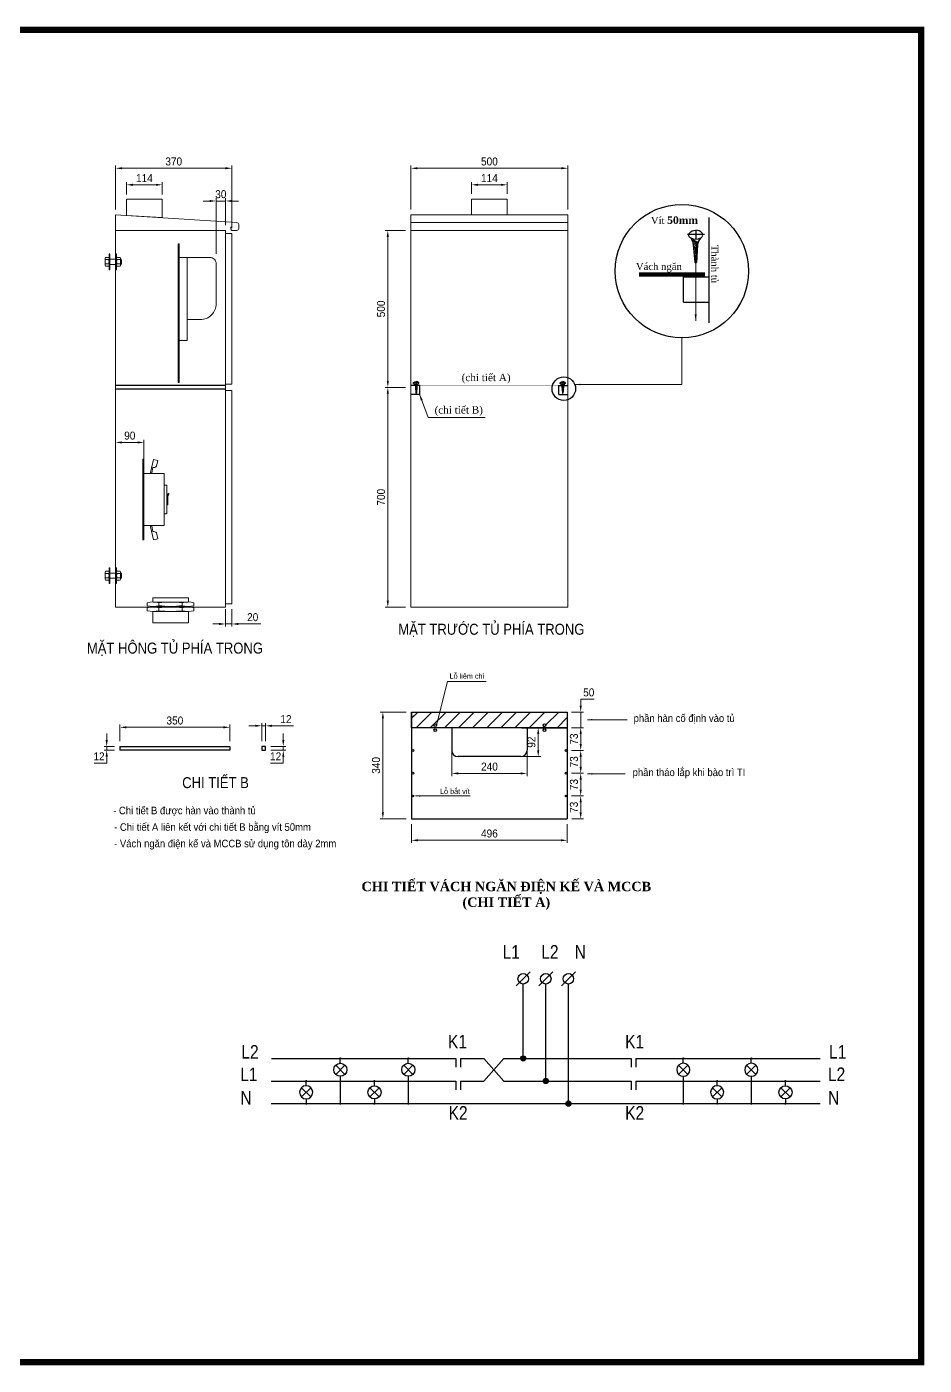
# Model space of a CAD drawing. Header units: millimetres. Extents: x 21200 to 27223, y 97648 to 101913.
# Drawn here: x 24364 to 27223, y 97648 to 101913 of the extents above; entities that cross this region are included whole.
import ezdxf
from ezdxf.enums import TextEntityAlignment as Align

# ---------------------------------------------------------------- set-up
doc = ezdxf.new("R2010")
doc.units = ezdxf.units.MM
doc.header["$LTSCALE"] = 6
for name, color, linetype, lineweight in [('Co ban', 3, 'Continuous', 13), ('Den', 2, 'Continuous', 25), ('DIM', 4, 'Continuous', 9), ('Net manh', 4, 'Continuous', 13), ('Text', 4, 'Continuous', 0)]:
    doc.layers.add(name, color=color, linetype=linetype, lineweight=lineweight)
doc.layers.add('DUONG', color=7, linetype='Continuous')
doc.styles.get("Standard").update_dxf_attribs({"font": 'VHELVCN.TTF', "height": 60})
doc.styles.add('VNI-HELVE', font='VHELVEN.TTF', dxfattribs={"width": 0.9})
doc.dimstyles.new('D10', dxfattribs={"dimscale": 1.7, "dimtxt": 15, "dimasz": 12, "dimexe": 5, "dimexo": 10, "dimgap": 5, "dimtad": 1, "dimtoh": 1, "dimdec": 0, "dimdsep": 46, "dimtxsty": 'VNI-HELVE', "dimcen": 250, "dimclrd": 256, "dimclre": 256, "dimclrt": 7, "dimadec": 0, "dimazin": 0, "dimtfac": 1, "dimtdec": 0, "dimtmove": 0, "dimatfit": 1, "dimfxl": 1, "dimtolj": 1, "dimtzin": 0, "dimlwd": -1, "dimlwe": -1, "dimarcsym": 0})
doc.dimstyles.get("Standard").update_dxf_attribs({"dimtxt": 40, "dimasz": 15, "dimexe": 10, "dimexo": 10, "dimgap": 10, "dimtad": 1, "dimdec": 0, "dimzin": 0, "dimdsep": 46, "dimtxsty": 'Standard', "dimblk": 'OBLIQUE', "dimcen": 0.09, "dimclrd": 5, "dimclre": 5, "dimclrt": 3, "dimadec": 0, "dimazin": 0, "dimtfac": 1, "dimtdec": 0, "dimtofl": 0, "dimtmove": 0, "dimatfit": 3, "dimfxl": 1, "dimtolj": 1, "dimtzin": 0, "dimlwd": 5, "dimlwe": 5, "dimarcsym": 0})
pattern_1 = [(45, (-146123.7, 80031.42), (-22.4506403, 22.4506403), [])]

# ---------------------------------------------------------------- blocks, each defined once
blk = doc.blocks.new('*D40')
at = {"layer": 'Defpoints', "color": 0}
for p in [(24997.3, 100073.6), (25017.3, 100073.6), (25017.3, 100009.7)]:
    blk.add_point(p, dxfattribs=at)
at = {"layer": 'DIM'}
for p, q in [((24997.3, 100056.6), (24997.3, 100001.2)), ((25017.3, 100056.6), (25017.3, 100001.2)), ((24976.9, 100009.7), (24956.5, 100009.7)), ((24997.3, 100009.7), (25017.3, 100009.7)), ((25037.7, 100009.7), (25109.6, 100009.7))]:
    blk.add_line(p, q, dxfattribs=at)
for points in [[(24976.9, 100013.1), (24976.9, 100006.3), (24997.3, 100009.7)], [(25037.7, 100013.1), (25037.7, 100006.3), (25017.3, 100009.7)]]:
    blk.add_solid(points, dxfattribs=at)
at = {"layer": 'DIM', "color": 7, "insert": (25083.8, 100031.3), "char_height": 25.5, "attachment_point": 5, "style": 'VNI-HELVE'}
blk.add_mtext('\\A1;20', dxfattribs=at)
blk = doc.blocks.new('*D41')
at = {"layer": 'Defpoints', "color": 0}
for p in [(24795.8, 101409), (24681.8, 101361.5), (24795.8, 101361.5)]:
    blk.add_point(p, dxfattribs=at)
at = {"layer": 'DIM'}
for p, q in [((24681.8, 101378.5), (24681.8, 101417.5)), ((24795.8, 101378.5), (24795.8, 101417.5)), ((24702.2, 101409), (24775.4, 101409))]:
    blk.add_line(p, q, dxfattribs=at)
for points in [[(24702.2, 101412.4), (24702.2, 101405.6), (24681.8, 101409)], [(24775.4, 101412.4), (24775.4, 101405.6), (24795.8, 101409)]]:
    blk.add_solid(points, dxfattribs=at)
at = {"layer": 'DIM', "color": 7, "insert": (24738.8, 101430.3), "char_height": 25.5, "attachment_point": 5, "style": 'VNI-HELVE'}
blk.add_mtext('\\A1;114', dxfattribs=at)
blk = doc.blocks.new('*D45')
at = {"layer": 'Defpoints', "color": 0}
for p in [(24737.3, 100588.1), (24647.3, 100495.4), (24737.3, 100495.4)]:
    blk.add_point(p, dxfattribs=at)
at = {"layer": 'DIM'}
for p, q in [((24647.3, 100512.4), (24647.3, 100596.6)), ((24667.7, 100588.1), (24716.9, 100588.1)), ((24737.3, 100512.4), (24737.3, 100596.6))]:
    blk.add_line(p, q, dxfattribs=at)
for points in [[(24667.7, 100591.5), (24667.7, 100584.7), (24647.3, 100588.1)], [(24716.9, 100591.5), (24716.9, 100584.7), (24737.3, 100588.1)]]:
    blk.add_solid(points, dxfattribs=at)
at = {"layer": 'DIM', "color": 7, "insert": (24692.3, 100609.7), "char_height": 25.5, "attachment_point": 5, "style": 'VNI-HELVE'}
blk.add_mtext('\\A1;90', dxfattribs=at)
blk = doc.blocks.new('*D52')
at = {"layer": 'Defpoints', "color": 0}
for p in [(24967.3, 101357.4), (24997.3, 101263.6), (24967.3, 101171.8)]:
    blk.add_point(p, dxfattribs=at)
at = {"layer": 'DIM'}
for p, q in [((24946.9, 101357.4), (24926.5, 101357.4)), ((24967.3, 101188.8), (24967.3, 101365.9)), ((24997.3, 101357.4), (24967.3, 101357.4)), ((24997.3, 101280.6), (24997.3, 101365.9)), ((25017.7, 101357.4), (25038.1, 101357.4))]:
    blk.add_line(p, q, dxfattribs=at)
for points in [[(24946.9, 101360.8), (24946.9, 101354), (24967.3, 101357.4)], [(25017.7, 101360.8), (25017.7, 101354), (24997.3, 101357.4)]]:
    blk.add_solid(points, dxfattribs=at)
at = {"layer": 'DIM', "color": 7, "insert": (24982.3, 101379), "char_height": 25.5, "attachment_point": 5, "style": 'VNI-HELVE'}
blk.add_mtext('\\A1;30', dxfattribs=at)
blk = doc.blocks.new('*D53')
at = {"layer": 'Defpoints', "color": 0}
for p in [(25017.3, 101461.7), (24647.3, 101313.6), (25017.3, 101253.6)]:
    blk.add_point(p, dxfattribs=at)
at = {"layer": 'DIM'}
for p, q in [((24647.3, 101330.6), (24647.3, 101470.2)), ((24667.7, 101461.7), (24996.9, 101461.7)), ((25017.3, 101270.6), (25017.3, 101470.2))]:
    blk.add_line(p, q, dxfattribs=at)
for points in [[(24667.7, 101465.1), (24667.7, 101458.3), (24647.3, 101461.7)], [(24996.9, 101465.1), (24996.9, 101458.3), (25017.3, 101461.7)]]:
    blk.add_solid(points, dxfattribs=at)
at = {"layer": 'DIM', "color": 7, "insert": (24832.3, 101483.3), "char_height": 25.5, "attachment_point": 5, "style": 'VNI-HELVE'}
blk.add_mtext('\\A1;370', dxfattribs=at)
blk = doc.blocks.new('*D64')
at = {"layer": 'Defpoints', "color": 0}
for p in [(25894.8, 101409), (25780.8, 101363.6), (25894.8, 101363.6)]:
    blk.add_point(p, dxfattribs=at)
at = {"layer": 'DIM'}
for p, q in [((25780.8, 101380.6), (25780.8, 101417.5)), ((25894.8, 101380.6), (25894.8, 101417.5)), ((25801.2, 101409), (25874.4, 101409))]:
    blk.add_line(p, q, dxfattribs=at)
for points in [[(25801.2, 101412.4), (25801.2, 101405.6), (25780.8, 101409)], [(25874.4, 101412.4), (25874.4, 101405.6), (25894.8, 101409)]]:
    blk.add_solid(points, dxfattribs=at)
at = {"layer": 'DIM', "color": 7, "insert": (25837.8, 101430.3), "char_height": 25.5, "attachment_point": 5, "style": 'VNI-HELVE'}
blk.add_mtext('\\A1;114', dxfattribs=at)
blk = doc.blocks.new('*D65')
at = {"layer": 'Defpoints', "color": 0}
for p in [(26087.8, 101461.7), (25587.8, 101313.6), (26087.8, 101313.6)]:
    blk.add_point(p, dxfattribs=at)
at = {"layer": 'DIM'}
for p, q in [((25587.8, 101330.6), (25587.8, 101470.2)), ((25608.2, 101461.7), (26067.4, 101461.7)), ((26087.8, 101330.6), (26087.8, 101470.2))]:
    blk.add_line(p, q, dxfattribs=at)
for points in [[(25608.2, 101465.1), (25608.2, 101458.3), (25587.8, 101461.7)], [(26067.4, 101465.1), (26067.4, 101458.3), (26087.8, 101461.7)]]:
    blk.add_solid(points, dxfattribs=at)
at = {"layer": 'DIM', "color": 7, "insert": (25837.8, 101483.3), "char_height": 25.5, "attachment_point": 5, "style": 'VNI-HELVE'}
blk.add_mtext('\\A1;500', dxfattribs=at)
blk = doc.blocks.new('*D66')
at = {"layer": 'Defpoints', "color": 0}
for p in [(25587.8, 101263.6), (25514.2, 100763.6), (25587.8, 100763.6)]:
    blk.add_point(p, dxfattribs=at)
at = {"layer": 'DIM'}
for p, q in [((25570.8, 101263.6), (25505.7, 101263.6)), ((25514.2, 101243.2), (25514.2, 100784)), ((25570.8, 100763.6), (25505.7, 100763.6))]:
    blk.add_line(p, q, dxfattribs=at)
for points in [[(25510.8, 101243.2), (25517.6, 101243.2), (25514.2, 101263.6)], [(25510.8, 100784), (25517.6, 100784), (25514.2, 100763.6)]]:
    blk.add_solid(points, dxfattribs=at)
at = {"layer": 'DIM', "color": 7, "insert": (25492.6, 101013.6), "char_height": 25.5, "attachment_point": 5, "rotation": 90, "style": 'VNI-HELVE'}
blk.add_mtext('\\A1;500', dxfattribs=at)
blk = doc.blocks.new('*D67')
at = {"layer": 'Defpoints', "color": 0}
for p in [(25587.8, 100763.6), (25514.2, 100063.6), (25587.8, 100063.6)]:
    blk.add_point(p, dxfattribs=at)
at = {"layer": 'DIM'}
for p, q in [((25570.8, 100763.6), (25505.7, 100763.6)), ((25514.2, 100743.2), (25514.2, 100084)), ((25570.8, 100063.6), (25505.7, 100063.6))]:
    blk.add_line(p, q, dxfattribs=at)
for points in [[(25510.8, 100743.2), (25517.6, 100743.2), (25514.2, 100763.6)], [(25510.8, 100084), (25517.6, 100084), (25514.2, 100063.6)]]:
    blk.add_solid(points, dxfattribs=at)
at = {"layer": 'DIM', "color": 7, "insert": (25492.6, 100413.6), "char_height": 25.5, "attachment_point": 5, "rotation": 90, "style": 'VNI-HELVE'}
blk.add_mtext('\\A1;700', dxfattribs=at)
blk = doc.blocks.new('ocvit')
for p, q in [((173962.75, 20762.29), (173970.74, 20762.29)), ((173966.6, 20764.17), (173966.6, 20760.02)), ((173965.46, 20757.27), (173966.21, 20749.13)), ((173967.47, 20757.27), (173966.91, 20748.96))]:
    blk.add_line(p, q)
for points in [[(173964.24, 20760.59, -0.495846), (173963.6, 20762.87, -0.228833), (173966.6, 20764.17, -0.146565)], [(173968.96, 20760.59, 0.499233), (173969.59, 20762.87, 0.228452), (173966.6, 20764.17, 0.146565)], [(173964.24, 20760.59, -0.109265), (173965.46, 20757.27, 105.311353)], [(173964.24, 20760.59, 0.240023), (173968.96, 20760.59, 2.435915)], [(173964.79, 20759.57, -0.241505), (173967.63, 20758.11, 50.597816)], [(173965.03, 20759, -0.317414), (173967.47, 20757.27, 50.597816)], [(173965.23, 20758.36, -0.337057), (173967.41, 20756.35, 50.597816)], [(173965.4, 20757.64, -0.312601), (173967.36, 20755.61)], [(173965.51, 20756.72, -0.294394), (173967.31, 20754.78)], [(173965.58, 20755.97, -0.266064), (173967.27, 20754.22, -0.266064)], [(173965.65, 20755.19, -0.237413), (173967.23, 20753.65, -0.237413)], [(173968.96, 20760.59, 0.153499), (173967.47, 20757.27, -105.311353)], [(173965.72, 20754.42, -0.218351), (173967.18, 20753, -0.218351)], [(173965.79, 20753.66, -0.194322), (173967.14, 20752.43, -0.194322)], [(173965.87, 20752.8, -0.164057), (173967.1, 20751.84, -0.164057)], [(173965.92, 20752.22, -0.150398), (173967.07, 20751.35, -0.150398)], [(173965.99, 20751.54, -0.138465), (173967.03, 20750.71, -0.138465)], [(173966.05, 20750.85, -0.128069), (173966.98, 20750.05, -0.128069)], [(173966.12, 20750.11, -0.108537), (173966.94, 20749.46, -0.108537)], [(173966.17, 20749.54, -0.096411), (173966.91, 20748.96, -0.096411)], [(173966.21, 20749.13, 0.629701), (173966.91, 20748.96, 28.151313)]]:
    blk.add_lwpolyline(points, format="xyb")
blk = doc.blocks.new('_Oblique')
at = {"color": 0, "lineweight": -2}
blk.add_line((-0.5, -0.5), (0.5, 0.5), dxfattribs=at)
blk = doc.blocks.new('*D68')
at = {"layer": 'Defpoints', "color": 0}
for p in [(25589.9, 99729.2), (25498.5, 99389.2), (25589.9, 99389.2)]:
    blk.add_point(p, dxfattribs=at)
at = {"layer": 'DIM'}
for p, q in [((25572.9, 99729.2), (25490, 99729.2)), ((25498.5, 99708.8), (25498.5, 99409.6)), ((25572.9, 99389.2), (25490, 99389.2))]:
    blk.add_line(p, q, dxfattribs=at)
for points in [[(25495.1, 99708.8), (25501.9, 99708.8), (25498.5, 99729.2)], [(25495.1, 99409.6), (25501.9, 99409.6), (25498.5, 99389.2)]]:
    blk.add_solid(points, dxfattribs=at)
at = {"layer": 'DIM', "color": 7, "insert": (25476.8, 99559.2), "char_height": 25.5, "attachment_point": 5, "rotation": 90, "style": 'VNI-HELVE'}
blk.add_mtext('\\A1;340', dxfattribs=at)
blk = doc.blocks.new('*D69')
at = {"layer": 'Defpoints', "color": 0}
for p in [(26081.9, 99606.7), (26128.7, 99606.7), (26081.9, 99534.2)]:
    blk.add_point(p, dxfattribs=at)
at = {"layer": 'DIM'}
for p, q in [((26098.9, 99606.7), (26137.2, 99606.7)), ((26128.7, 99554.6), (26128.7, 99586.3)), ((26098.9, 99534.2), (26137.2, 99534.2))]:
    blk.add_line(p, q, dxfattribs=at)
for points in [[(26125.3, 99586.3), (26132.1, 99586.3), (26128.7, 99606.7)], [(26125.3, 99554.6), (26132.1, 99554.6), (26128.7, 99534.2)]]:
    blk.add_solid(points, dxfattribs=at)
at = {"layer": 'DIM', "color": 7, "insert": (26107.1, 99570.5), "char_height": 25.5, "attachment_point": 5, "rotation": 90, "style": 'VNI-HELVE'}
blk.add_mtext('\\A1;73', dxfattribs=at)
blk = doc.blocks.new('*D70')
at = {"layer": 'Defpoints', "color": 0}
for p in [(26081.9, 99534.2), (26081.9, 99461.7), (26128.6, 99461.7)]:
    blk.add_point(p, dxfattribs=at)
at = {"layer": 'DIM'}
for p, q in [((26098.9, 99534.2), (26137.1, 99534.2)), ((26128.6, 99513.8), (26128.6, 99482.1)), ((26098.9, 99461.7), (26137.1, 99461.7))]:
    blk.add_line(p, q, dxfattribs=at)
for points in [[(26125.2, 99513.8), (26132, 99513.8), (26128.6, 99534.2)], [(26125.2, 99482.1), (26132, 99482.1), (26128.6, 99461.7)]]:
    blk.add_solid(points, dxfattribs=at)
at = {"layer": 'DIM', "color": 7, "insert": (26107, 99498), "char_height": 25.5, "attachment_point": 5, "rotation": 90, "style": 'VNI-HELVE'}
blk.add_mtext('\\A1;73', dxfattribs=at)
blk = doc.blocks.new('*D71')
at = {"layer": 'Defpoints', "color": 0}
for p in [(26081.9, 99461.7), (26082.9, 99389.2), (26128.6, 99389.2)]:
    blk.add_point(p, dxfattribs=at)
at = {"layer": 'DIM'}
for p, q in [((26098.9, 99461.7), (26137.1, 99461.7)), ((26128.6, 99441.3), (26128.6, 99409.6)), ((26099.9, 99389.2), (26137.1, 99389.2))]:
    blk.add_line(p, q, dxfattribs=at)
for points in [[(26125.2, 99441.3), (26132, 99441.3), (26128.6, 99461.7)], [(26125.2, 99409.6), (26132, 99409.6), (26128.6, 99389.2)]]:
    blk.add_solid(points, dxfattribs=at)
at = {"layer": 'DIM', "color": 7, "insert": (26107, 99425.5), "char_height": 25.5, "attachment_point": 5, "rotation": 90, "style": 'VNI-HELVE'}
blk.add_mtext('\\A1;73', dxfattribs=at)
blk = doc.blocks.new('*D72')
at = {"layer": 'Defpoints', "color": 0}
for p in [(25916.7, 99679.2), (25916.7, 99587.2), (25993.3, 99587.2)]:
    blk.add_point(p, dxfattribs=at)
at = {"layer": 'DIM'}
for p, q in [((25933.7, 99679.2), (26001.8, 99679.2)), ((25993.3, 99658.8), (25993.3, 99607.6)), ((25933.7, 99587.2), (26001.8, 99587.2))]:
    blk.add_line(p, q, dxfattribs=at)
for points in [[(25989.9, 99658.8), (25996.7, 99658.8), (25993.3, 99679.2)], [(25989.9, 99607.6), (25996.7, 99607.6), (25993.3, 99587.2)]]:
    blk.add_solid(points, dxfattribs=at)
at = {"layer": 'DIM', "color": 7, "insert": (25971.7, 99633.2), "char_height": 25.5, "attachment_point": 5, "rotation": 90, "style": 'VNI-HELVE'}
blk.add_mtext('\\A1;92', dxfattribs=at)
blk = doc.blocks.new('*D73')
at = {"layer": 'Defpoints', "color": 0}
for p in [(25718.1, 99621.1), (25957.7, 99621.1), (25718.1, 99533.5)]:
    blk.add_point(p, dxfattribs=at)
at = {"layer": 'DIM'}
for p, q in [((25718.1, 99604.1), (25718.1, 99525)), ((25957.7, 99604.1), (25957.7, 99525)), ((25937.3, 99533.5), (25738.5, 99533.5))]:
    blk.add_line(p, q, dxfattribs=at)
for points in [[(25738.5, 99536.9), (25738.5, 99530.1), (25718.1, 99533.5)], [(25937.3, 99536.9), (25937.3, 99530.1), (25957.7, 99533.5)]]:
    blk.add_solid(points, dxfattribs=at)
at = {"layer": 'DIM', "color": 7, "insert": (25837.9, 99555.1), "char_height": 25.5, "attachment_point": 5, "style": 'VNI-HELVE'}
blk.add_mtext('\\A1;240', dxfattribs=at)
blk = doc.blocks.new('*D74')
at = {"layer": 'Defpoints', "color": 0}
for p in [(25010.9, 99680.4), (24660.9, 99619.5), (25010.9, 99619.5)]:
    blk.add_point(p, dxfattribs=at)
at = {"layer": 'DIM'}
for p, q in [((24660.9, 99636.5), (24660.9, 99688.9)), ((24681.3, 99680.4), (24990.5, 99680.4)), ((25010.9, 99636.5), (25010.9, 99688.9))]:
    blk.add_line(p, q, dxfattribs=at)
for points in [[(24681.3, 99683.8), (24681.3, 99677), (24660.9, 99680.4)], [(24990.5, 99683.8), (24990.5, 99677), (25010.9, 99680.4)]]:
    blk.add_solid(points, dxfattribs=at)
at = {"layer": 'DIM', "color": 7, "insert": (24835.9, 99702), "char_height": 25.5, "attachment_point": 5, "style": 'VNI-HELVE'}
blk.add_mtext('\\A1;350', dxfattribs=at)
blk = doc.blocks.new('*D75')
at = {"layer": 'Defpoints', "color": 0}
for p in [(24618.7, 99607.5), (24660.9, 99619.5), (24660.9, 99607.5)]:
    blk.add_point(p, dxfattribs=at)
at = {"layer": 'DIM'}
for p, q in [((24618.7, 99639.9), (24618.7, 99660.3)), ((24643.9, 99619.5), (24610.2, 99619.5)), ((24643.9, 99607.5), (24610.2, 99607.5)), ((24618.7, 99619.5), (24618.7, 99607.5)), ((24618.7, 99587.1), (24618.7, 99566.7)), ((24618.7, 99566.7), (24578.5, 99566.7))]:
    blk.add_line(p, q, dxfattribs=at)
for points in [[(24615.3, 99639.9), (24622.1, 99639.9), (24618.7, 99619.5)], [(24615.3, 99587.1), (24622.1, 99587.1), (24618.7, 99607.5)]]:
    blk.add_solid(points, dxfattribs=at)
at = {"layer": 'DIM', "color": 7, "insert": (24594.3, 99587.9), "char_height": 25.5, "attachment_point": 5, "style": 'VNI-HELVE'}
blk.add_mtext('\\A1;12', dxfattribs=at)
blk = doc.blocks.new('*D76')
at = {"layer": 'Defpoints', "color": 0}
for p in [(25124.4, 99685.3), (25112.4, 99619.5), (25124.4, 99619.5)]:
    blk.add_point(p, dxfattribs=at)
at = {"layer": 'DIM'}
for p, q in [((25092, 99685.3), (25071.6, 99685.3)), ((25112.4, 99636.5), (25112.4, 99693.8)), ((25112.4, 99685.3), (25124.4, 99685.3)), ((25124.4, 99636.5), (25124.4, 99693.8)), ((25144.8, 99685.3), (25213.9, 99685.3))]:
    blk.add_line(p, q, dxfattribs=at)
for points in [[(25092, 99688.7), (25092, 99681.9), (25112.4, 99685.3)], [(25144.8, 99688.7), (25144.8, 99681.9), (25124.4, 99685.3)]]:
    blk.add_solid(points, dxfattribs=at)
at = {"layer": 'DIM', "color": 7, "insert": (25189.6, 99706.5), "char_height": 25.5, "attachment_point": 5, "style": 'VNI-HELVE'}
blk.add_mtext('\\A1;12', dxfattribs=at)
blk = doc.blocks.new('*D77')
at = {"layer": 'Defpoints', "color": 0}
for p in [(25124.4, 99619.5), (25124.4, 99607.5), (25181.2, 99607.5)]:
    blk.add_point(p, dxfattribs=at)
at = {"layer": 'DIM'}
for p, q in [((25181.2, 99639.9), (25181.2, 99660.3)), ((25141.4, 99619.5), (25189.7, 99619.5)), ((25141.4, 99607.5), (25189.7, 99607.5)), ((25181.2, 99619.5), (25181.2, 99607.5)), ((25181.2, 99587.1), (25181.2, 99566.7)), ((25181.2, 99566.7), (25141, 99566.7))]:
    blk.add_line(p, q, dxfattribs=at)
for points in [[(25177.8, 99639.9), (25184.6, 99639.9), (25181.2, 99619.5)], [(25177.8, 99587.1), (25184.6, 99587.1), (25181.2, 99607.5)]]:
    blk.add_solid(points, dxfattribs=at)
at = {"layer": 'DIM', "color": 7, "insert": (25156.9, 99587.9), "char_height": 25.5, "attachment_point": 5, "style": 'VNI-HELVE'}
blk.add_mtext('\\A1;12', dxfattribs=at)
blk = doc.blocks.new('*D78')
at = {"layer": 'Defpoints', "color": 0}
for p in [(26081.9, 99679.2), (26128.7, 99679.2), (26081.9, 99606.7)]:
    blk.add_point(p, dxfattribs=at)
at = {"layer": 'DIM'}
for p, q in [((26098.9, 99679.2), (26137.2, 99679.2)), ((26128.7, 99627.1), (26128.7, 99658.8)), ((26098.9, 99606.7), (26137.2, 99606.7))]:
    blk.add_line(p, q, dxfattribs=at)
for points in [[(26125.3, 99658.8), (26132.1, 99658.8), (26128.7, 99679.2)], [(26125.3, 99627.1), (26132.1, 99627.1), (26128.7, 99606.7)]]:
    blk.add_solid(points, dxfattribs=at)
at = {"layer": 'DIM', "color": 7, "insert": (26107.1, 99643), "char_height": 25.5, "attachment_point": 5, "rotation": 90, "style": 'VNI-HELVE'}
blk.add_mtext('\\A1;73', dxfattribs=at)
blk = doc.blocks.new('*D79')
at = {"layer": 'Defpoints', "color": 0}
for p in [(26081.9, 99729.2), (26128.7, 99729.2), (26081.9, 99679.2)]:
    blk.add_point(p, dxfattribs=at)
at = {"layer": 'DIM'}
for p, q in [((26128.7, 99749.6), (26128.7, 99770)), ((26128.7, 99770), (26171.5, 99770)), ((26098.9, 99729.2), (26137.2, 99729.2)), ((26128.7, 99679.2), (26128.7, 99729.2)), ((26098.9, 99679.2), (26137.2, 99679.2)), ((26128.7, 99658.8), (26128.7, 99638.4))]:
    blk.add_line(p, q, dxfattribs=at)
for points in [[(26125.3, 99749.6), (26132.1, 99749.6), (26128.7, 99729.2)], [(26125.3, 99658.8), (26132.1, 99658.8), (26128.7, 99679.2)]]:
    blk.add_solid(points, dxfattribs=at)
at = {"layer": 'DIM', "color": 7, "insert": (26154.3, 99791.6), "char_height": 25.5, "attachment_point": 5, "style": 'VNI-HELVE'}
blk.add_mtext('\\A1;50', dxfattribs=at)
blk = doc.blocks.new('*D80')
at = {"layer": 'Defpoints', "color": 0}
for p in [(25589.9, 99389.2), (26085.9, 99389.2), (26085.9, 99320.4)]:
    blk.add_point(p, dxfattribs=at)
at = {"layer": 'DIM'}
for p, q in [((25589.9, 99372.2), (25589.9, 99311.9)), ((26085.9, 99372.2), (26085.9, 99311.9)), ((25610.3, 99320.4), (26065.5, 99320.4))]:
    blk.add_line(p, q, dxfattribs=at)
for points in [[(25610.3, 99323.8), (25610.3, 99317), (25589.9, 99320.4)], [(26065.5, 99323.8), (26065.5, 99317), (26085.9, 99320.4)]]:
    blk.add_solid(points, dxfattribs=at)
at = {"layer": 'DIM', "color": 7, "insert": (25837.9, 99342), "char_height": 25.5, "attachment_point": 5, "style": 'VNI-HELVE'}
blk.add_mtext('\\A1;496', dxfattribs=at)
blk = doc.blocks.new('den')
at = {"layer": 'DUONG', "linetype": 'Continuous', "ltscale": 0.25}
for p, q in [((8562.4, -13958), (8603.6, -13999.2)), ((8603.6, -13958), (8562.4, -13999.2))]:
    blk.add_line(p, q, dxfattribs=at)
blk.add_circle((8583, -13978.6), 29.1, dxfattribs=at)

msp = doc.modelspace()

# ---------------------------------------------------------------- hatches: boundary and pattern name
h = msp.add_hatch()
h.set_pattern_fill('ANSI31', color=256, scale=10, style=0)
h.set_pattern_definition(pattern_1)
h.paths.add_polyline_path([(25589.9, 99729.2), (26085.9, 99729.2), (26085.9, 99679.2), (25589.9, 99679.2)])
h.paths.add_polyline_path([(26017.6, 99687.1, 1), (26009, 99687.1, 1)], flags=16)
h = msp.add_hatch()
h.set_pattern_fill('ANSI31', color=256, scale=10, style=0)
h.set_pattern_definition(pattern_1)
edge = h.paths.add_edge_path()
edge.add_arc((26013.3, 99687.1), 4.29, 0, 360)
h.paths.add_polyline_path([(25595.9, 99729.2), (26085.9, 99729.2), (26085.9, 99679.2), (25595.9, 99679.2)])
edge = h.paths.add_edge_path()
edge.add_arc((26013.3, 99687.1), 4.29, 240.175, 299.825)
edge.add_arc((26013.3, 99683.2), 2.14, -185.8994, 5.8994, ccw=False)
at = {"layer": 'DUONG', "linetype": 'Continuous', "ltscale": 0.25}
h = msp.add_hatch(color=256, dxfattribs=at)
edge = h.paths.add_edge_path()
edge.add_arc((25362.9, 98625.4), 3.59, 0, 360)
h = msp.add_hatch(color=256, dxfattribs=at)
edge = h.paths.add_edge_path()
edge.add_arc((25579.5, 98625.4), 3.59, 0, 360)
h = msp.add_hatch(color=256, dxfattribs=at)
edge = h.paths.add_edge_path()
edge.add_arc((25945.5, 98625.4), 8.35, 0, 360)
h = msp.add_hatch(color=256, dxfattribs=at)
edge = h.paths.add_edge_path()
edge.add_arc((26455.5, 98625.4), 3.59, 0, 360)
h = msp.add_hatch(color=256, dxfattribs=at)
edge = h.paths.add_edge_path()
edge.add_arc((26672.1, 98625.4), 3.59, 0, 360)
h = msp.add_hatch(color=256, dxfattribs=at)
edge = h.paths.add_edge_path()
edge.add_arc((25254.3, 98553.4), 3.59, 0, 360)
h = msp.add_hatch(color=256, dxfattribs=at)
edge = h.paths.add_edge_path()
edge.add_arc((25471.6, 98553.4), 3.59, 0, 360)
h = msp.add_hatch(color=256, dxfattribs=at)
edge = h.paths.add_edge_path()
edge.add_arc((26017.5, 98553.4), 8.35, 0, 360)
h = msp.add_hatch(color=256, dxfattribs=at)
edge = h.paths.add_edge_path()
edge.add_arc((26563.4, 98553.4), 3.59, 0, 360)
h = msp.add_hatch(color=256, dxfattribs=at)
edge = h.paths.add_edge_path()
edge.add_arc((26780.7, 98553.4), 3.59, 0, 360)
h = msp.add_hatch(color=256, dxfattribs=at)
edge = h.paths.add_edge_path()
edge.add_arc((25254.3, 98481.4), 3.59, 0, 360)
h = msp.add_hatch(color=256, dxfattribs=at)
edge = h.paths.add_edge_path()
edge.add_arc((25362.9, 98481.4), 3.59, 0, 360)
h = msp.add_hatch(color=256, dxfattribs=at)
edge = h.paths.add_edge_path()
edge.add_arc((25471.6, 98481.4), 3.59, 0, 360)
h = msp.add_hatch(color=256, dxfattribs=at)
edge = h.paths.add_edge_path()
edge.add_arc((25579.5, 98481.4), 3.59, 0, 360)
h = msp.add_hatch(color=256, dxfattribs=at)
edge = h.paths.add_edge_path()
edge.add_arc((26089.5, 98481.4), 8.35, 0, 360)
h = msp.add_hatch(color=256, dxfattribs=at)
edge = h.paths.add_edge_path()
edge.add_arc((26455.5, 98481.4), 3.59, 0, 360)
h = msp.add_hatch(color=256, dxfattribs=at)
edge = h.paths.add_edge_path()
edge.add_arc((26563.4, 98481.4), 3.59, 0, 360)
h = msp.add_hatch(color=256, dxfattribs=at)
edge = h.paths.add_edge_path()
edge.add_arc((26672.1, 98481.4), 3.59, 0, 360)
h = msp.add_hatch(color=256, dxfattribs=at)
edge = h.paths.add_edge_path()
edge.add_arc((26780.7, 98481.4), 3.59, 0, 360)

# ---------------------------------------------------------------- linework, layer by layer
for p, q in [((26536.7, 101304.3), (26536.7, 100969.3)), ((26455.7, 101035), (26455.7, 101116)), ((26455.7, 101116), (26536.7, 101116)), ((26455.7, 101035), (26536.7, 101035)), ((24997.3, 100769.6), (24647.3, 100769.6)), ((24997.3, 100757.6), (24647.3, 100757.6)), ((25616.6, 100769.7), (25587.8, 100769.7)), ((25616.6, 100740.9), (25587.8, 100740.9)), ((25616.6, 100740.9), (25616.6, 100769.7)), ((26059, 100740.9), (26059, 100769.7)), ((26059, 100769.7), (26087.8, 100769.7)), ((26059, 100740.9), (26087.8, 100740.9)), ((25589.9, 99729.2), (25589.9, 99389.2)), ((25595.9, 99729.2), (26085.9, 99729.2)), ((26085.9, 99729.2), (26085.9, 99389.2)), ((25718.1, 99679.2), (25718.1, 99607.2)), ((25937.7, 99679.2), (25738.1, 99679.2)), ((25940.7, 99679.2), (26085.9, 99679.2)), ((25957.7, 99679.2), (25957.7, 99607.2)), ((24660.9, 99619.5), (25010.9, 99619.5)), ((24660.9, 99619.5), (24660.9, 99607.5)), ((25010.9, 99607.5), (24660.9, 99607.5)), ((25010.9, 99619.5), (25010.9, 99607.5)), ((25112.4, 99619.5), (25112.4, 99607.5)), ((25124.4, 99619.5), (25112.4, 99619.5)), ((25112.4, 99607.5), (25124.4, 99607.5)), ((25124.4, 99607.5), (25124.4, 99619.5)), ((25937.7, 99587.2), (25738.1, 99587.2)), ((25589.9, 99389.2), (26085.9, 99389.2))]:
    msp.add_line(p, q)
at = {"lineweight": 100}
for points, const_width in [([(26313.9, 101123), (26524.7, 101123)], 13.5), ([(25592.4, 100770.6), (26083.1, 100770.6)], 2)]:
    msp.add_lwpolyline(points, dxfattribs=dict(at, const_width=const_width))
msp.add_lwpolyline([(25589.9, 99729.2), (26085.9, 99729.2), (26085.9, 99679.2), (25589.9, 99679.2)], close=True)
for centre, radius in [((26451, 101134.2), 212.5), ((26074.8, 100759.3), 37.5), ((25665.5, 99687.1), 4.29), ((25665.5, 99671.4), 4.29), ((26013.3, 99687.1), 4.29), ((26013.3, 99671.4), 4.29), ((25593.8, 99606.7), 2.82), ((26081.9, 99606.7), 2.82), ((25593.8, 99534.2), 2.82), ((26081.9, 99534.2), 2.82), ((25593.8, 99461.7), 2.82), ((26081.9, 99461.7), 2.82)]:
    msp.add_circle(centre, radius)
for centre, start, end in [((25738.1, 99607.2), 180, 270), ((25937.7, 99607.2), 270, 0)]:
    msp.add_arc(centre, 20, start, end)
at = {"layer": 'Co ban'}
for points in [[(24681.6, 101311.5), (24795.8, 101304.4), (24795.8, 101363.6), (24681.8, 101363.6)], [(25780.8, 101313.6), (25894.8, 101313.6), (25894.8, 101363.6), (25780.8, 101363.6)], [(25587.8, 100063.6), (26087.8, 100063.6), (26087.8, 101313.6), (25587.8, 101313.6)], [(24647.3, 100063.6), (24997.3, 100063.6), (24997.3, 101263.6), (24647.3, 101263.6)], [(24997.3, 100773.6), (25017.3, 100773.6), (25017.3, 101253.6), (24997.3, 101253.6)], [(24845.9, 101220.5), (24849.1, 101220.5), (24849.1, 100779.3), (24845.9, 100779.3)], [(24849.1, 100912.4), (24875.1, 100912.4), (24875.1, 101177.8), (24849.1, 101177.8)], [(24997.3, 100073.6), (25017.3, 100073.6), (25017.3, 100753.6), (24997.3, 100753.6)], [(24734.1, 100534.6), (24737.3, 100534.6), (24737.3, 100277.6), (24734.1, 100277.6)]]:
    msp.add_lwpolyline(points, close=True, dxfattribs=at)
msp.add_lwpolyline([(24647.3, 101263.6), (24647.3, 101313.6), (25033.6, 101289, -0.37559), (25039.3, 101283), (25039.3, 101269.6, -0.451453), (25033.3, 101263.6), (25020.3, 101263.6, -0.527105), (25014.3, 101269.6), (25014.3, 101275.6)], format="xyb", dxfattribs=at)
for points in [[(25587.8, 101288.6), (26087.8, 101288.6)], [(25587.8, 101263.6), (26087.8, 101263.6)], [(24879.3, 100079.7), (24879.3, 100092.7), (24765.3, 100092.7), (24765.3, 100079.7)], [(24879.3, 100049.5), (24879.3, 100013.6), (24765.3, 100013.6), (24765.3, 100049.5)], [(24878, 100079.7), (24766.5, 100079.7)], [(24878, 100065.6), (24766.5, 100065.6)], [(24878, 100049.5), (24766.5, 100049.5)], [(24785.1, 100077.4), (24785.1, 100068)], [(24785.1, 100051.9), (24785.1, 100061.3)], [(24859.4, 100077.4), (24859.4, 100068)], [(24859.4, 100051.9), (24859.4, 100061.3)]]:
    msp.add_lwpolyline(points, dxfattribs=at)
for points in [[(24875.1, 101177.8), (24947.3, 101177.8, -0.414214), (24967.3, 101157.8), (24967.3, 101029.7, -0.414214), (24917.3, 100979.7), (24875.1, 100979.7)], [(24859.4, 100077.4, 0.062894), (24785.1, 100077.4, 0.125788), (24747.9, 100077.4), (24747.9, 100068, 0.125788), (24785.1, 100068, 0.062894), (24859.4, 100068, 0.125788), (24896.6, 100068), (24896.6, 100077.4, 0.125788), (24859.4, 100077.4)], [(24859.4, 100051.9, -0.062894), (24785.1, 100051.9, -0.125788), (24747.9, 100051.9), (24747.9, 100061.3, -0.125788), (24785.1, 100061.3, -0.062894), (24859.4, 100061.3, -0.125788), (24896.6, 100061.3), (24896.6, 100051.9, -0.125788), (24859.4, 100051.9)]]:
    msp.add_lwpolyline(points, format="xyb", close=True, dxfattribs=at)
at = {"layer": 'Den', "color": 1, "ltscale": 0.1, "const_width": 20.2}
msp.add_lwpolyline([(27212.7, 97658), (21209.9, 97658), (21209.9, 101902.4), (27212.7, 101902.4), (27212.7, 97658)], close=True, dxfattribs=at)
at = {"layer": 'DUONG', "linetype": 'Continuous', "ltscale": 0.25}
for p, q in [((25967.9, 98901.4), (25923.2, 98856.7)), ((26039.9, 98901.4), (25995.2, 98856.7)), ((26111.9, 98901.4), (26067.2, 98856.7)), ((25945.5, 98625.4), (25945.5, 98862.4)), ((26017.5, 98553.4), (26017.5, 98862.4)), ((26089.5, 98481.4), (26089.5, 98862.4)), ((25143.3, 98625.4), (25730.9, 98625.4)), ((25362.9, 98610.4), (25362.9, 98625.4)), ((25579.5, 98610.4), (25579.5, 98625.4)), ((25730.9, 98625.4), (25730.9, 98597.5)), ((25745.3, 98625.4), (25745.3, 98597.5)), ((25745.3, 98625.4), (25819.8, 98625.4)), ((25819.8, 98625.4), (25884, 98553.4)), ((25884, 98625.4), (25819.8, 98553.4)), ((25884, 98625.4), (26289.8, 98625.4)), ((26289.8, 98625.4), (26289.8, 98597.5)), ((26304.2, 98625.4), (26891.2, 98625.4)), ((26304.2, 98625.4), (26304.2, 98597.5)), ((26455.5, 98610.4), (26455.5, 98625.4)), ((26672.1, 98610.4), (26672.1, 98625.4)), ((25362.9, 98568.4), (25362.9, 98481.4)), ((25579.5, 98568.4), (25579.5, 98481.4)), ((26455.5, 98568.4), (26455.5, 98481.4)), ((26672.1, 98568.4), (26672.1, 98481.4)), ((25143, 98553.4), (25730.9, 98553.4)), ((25254.3, 98538.4), (25254.3, 98553.4)), ((25471.6, 98538.4), (25471.6, 98553.4)), ((25730.9, 98553.4), (25730.9, 98525.5)), ((25745.3, 98553.4), (25745.3, 98525.5)), ((25745.3, 98553.4), (25819.8, 98553.4)), ((25884, 98553.4), (26289.8, 98553.4)), ((26289.8, 98553.4), (26289.8, 98525.5)), ((26304.2, 98553.4), (26891.2, 98553.4)), ((26304.2, 98553.4), (26304.2, 98525.5)), ((26563.4, 98538.4), (26563.4, 98553.4)), ((26780.7, 98538.4), (26780.7, 98553.4)), ((25142.8, 98481.4), (26891.2, 98481.4)), ((25254.3, 98496.4), (25254.3, 98481.4)), ((25471.6, 98496.4), (25471.6, 98481.4)), ((26563.4, 98496.4), (26563.4, 98481.4)), ((26780.7, 98496.4), (26780.7, 98481.4))]:
    msp.add_line(p, q, dxfattribs=at)
for centre, radius in [((25945.5, 98879.1), 16.7), ((26017.5, 98879.1), 16.7), ((26089.5, 98879.1), 16.7), ((25362.9, 98625.4), 1.79), ((25945.5, 98625.4), 8.35), ((26017.5, 98553.4), 8.35), ((26089.5, 98481.4), 8.35)]:
    msp.add_circle(centre, radius, dxfattribs=at)
at = {"layer": 'Net manh'}
for points in [[(24625.2, 101177.5, -0.288675), (24625.2, 101170.5, -0.144338), (24625.2, 101156.7, -0.288675), (24625.2, 101149.8), (24614.4, 101149.8, -0.288675), (24614.4, 101156.7, -0.144338), (24614.4, 101170.5, -0.288675), (24614.4, 101177.5)], [(24651.3, 101177.5, 0.288675), (24651.3, 101170.5, 0.144338), (24651.3, 101156.7, 0.288675), (24651.3, 101149.8), (24662.1, 101149.8, 0.288675), (24662.1, 101156.7, 0.144338), (24662.1, 101170.5, 0.288675), (24662.1, 101177.5)], [(24625.2, 100177.5, -0.288675), (24625.2, 100170.5, -0.144338), (24625.2, 100156.7, -0.288675), (24625.2, 100149.8), (24614.4, 100149.8, -0.288675), (24614.4, 100156.7, -0.144338), (24614.4, 100170.5, -0.288675), (24614.4, 100177.5)], [(24651.3, 100177.5, 0.288675), (24651.3, 100170.5, 0.144338), (24651.3, 100156.7, 0.288675), (24651.3, 100149.8), (24662.1, 100149.8, 0.288675), (24662.1, 100156.7, 0.144338), (24662.1, 100170.5, 0.288675), (24662.1, 100177.5)]]:
    msp.add_lwpolyline(points, format="xyb", close=True, dxfattribs=at)
for points in [[(24613.4, 101153.2), (24613.4, 101174)], [(24625.2, 101170.5), (24614.4, 101170.5)], [(24629.2, 101171.6), (24647.3, 101171.6)], [(24651.3, 101170.5), (24662.1, 101170.5)], [(24663.1, 101153.2), (24663.1, 101174)], [(24663.1, 101155.6), (24664.4, 101155.6), (24666, 101157.2), (24666, 101170), (24664.4, 101171.6), (24663.1, 101171.6)], [(24625.2, 101156.7), (24614.4, 101156.7)], [(24629.2, 101155.6), (24647.3, 101155.6)], [(24651.3, 101156.7), (24662.1, 101156.7)], [(24813.1, 100421.8), (24815.4, 100425.6), (24817.8, 100424.2), (24813.1, 100416.5)], [(24613.4, 100153.2), (24613.4, 100174)], [(24625.2, 100170.5), (24614.4, 100170.5)], [(24625.2, 100156.7), (24614.4, 100156.7)], [(24629.2, 100171.6), (24647.3, 100171.6)], [(24629.2, 100155.6), (24647.3, 100155.6)], [(24651.3, 100170.5), (24662.1, 100170.5)], [(24651.3, 100156.7), (24662.1, 100156.7)], [(24663.1, 100153.2), (24663.1, 100174)], [(24663.1, 100155.6), (24664.4, 100155.6), (24666, 100157.2), (24666, 100170), (24664.4, 100171.6), (24663.1, 100171.6)]]:
    msp.add_lwpolyline(points, dxfattribs=at)
for points in [[(24626.2, 101138.6), (24629.2, 101138.6), (24629.2, 101188.6), (24626.2, 101188.6)], [(24647.3, 101138.6), (24650.3, 101138.6), (24650.3, 101188.6), (24647.3, 101188.6)], [(24737.3, 100323.5), (24801.3, 100323.5), (24801.3, 100488.8), (24737.3, 100488.8)], [(24801.3, 100360.8), (24809.8, 100360.8), (24809.8, 100451.5), (24801.3, 100451.5)], [(24809.8, 100423.2), (24813.1, 100423.2), (24813.1, 100389.1), (24809.8, 100389.1)], [(24626.2, 100138.6), (24629.2, 100138.6), (24629.2, 100188.6), (24626.2, 100188.6)], [(24647.3, 100138.6), (24650.3, 100138.6), (24650.3, 100188.6), (24647.3, 100188.6)]]:
    msp.add_lwpolyline(points, close=True, dxfattribs=at)
for points in [[(24757.7, 100488.8), (24757.7, 100488.8, -0.056934), (24758.2, 100492.7), (24767.8, 100534.2), (24782.1, 100530.9), (24777.8, 100512.2, -0.302816), (24765.9, 100508.3)], [(24765.9, 100508.3), (24762, 100491.4, 0.049101), (24761.7, 100488.8, 0.049101)], [(24757.7, 100323.5), (24757.7, 100323.4, 0.056934), (24758.2, 100319.5), (24767.8, 100278), (24782.1, 100281.3), (24777.8, 100300, 0.302816), (24765.9, 100303.9)], [(24765.9, 100303.9), (24762, 100320.9, -0.049101), (24761.7, 100323.5, -0.049101)]]:
    msp.add_lwpolyline(points, format="xyb", dxfattribs=at)

# ---------------------------------------------------------------- block references
for p, xscale, yscale, zscale in [((-1147779.6, -38894.2), 6.75, 6.75, 6.75), ((448343.1, 50325.4), -2.429999999993015, 2.430000000007567, 2.43), ((-396667.5, 50325.4), 2.429999999993015, 2.430000000007567, 2.43)]:
    msp.add_blockref('ocvit', p, dxfattribs=dict(xscale=xscale, yscale=yscale, zscale=zscale))
at = {"layer": 'DUONG', "linetype": 'Continuous', "ltscale": 0.25, "yscale": 0.7200000000011642, "zscale": 0.72}
for p, xscale in [((19183.2, 108654), 0.7200000000011642), ((19399.8, 108654), 0.7200000000011642), ((32635.2, 108654), -0.7200000000011642), ((32851.8, 108654), -0.7200000000011642), ((31434, 108582), -0.7200000000011642), ((19291.8, 108582), 0.7200000000011642), ((32743.2, 108582), -0.7200000000011642), ((20601, 108582), 0.7200000000011642)]:
    msp.add_blockref('den', p, dxfattribs=dict(at, xscale=xscale))

# ---------------------------------------------------------------- texts
at = {"color": 7, "attachment_point": 5}
for s, insert, char_height in [('{\\fTimes New Roman|b0|i0|c0|p18;Vít \\fTimes New Roman|b1|i0|c0|p18;\\H1.083x;\\C256;50mm}', (26427.2, 101296.2), 22.5), ('{\\fTimes New Roman|b0|i0|c0|p18;Vách ngăn}', (26377.6, 101145.1), 22.5), ('{\\fTimes New Roman|b0|i0|c0|p18; (chi tiết A)}', (25822.9, 100791.4), 23.515), ('{\\fTimes New Roman|b0|i0|c0|p18; (chi tiết B)}', (25735.7, 100688), 23.515)]:
    msp.add_mtext(s, dxfattribs=dict(at, insert=insert, char_height=char_height))
at = {"color": 7, "insert": (26555.5, 101156.8), "char_height": 22.5, "attachment_point": 5, "rotation": 270}
msp.add_mtext('{\\fTimes New Roman|b0|i0|c0|p18;Thành tủ}', dxfattribs=at)
at = {"insert": (25891.7, 99143.4), "char_height": 30, "attachment_point": 5}
msp.add_mtext('{\\fTimes New Roman|b1|i0|c0|p18;CHI TIẾT VÁCH NGĂN ĐIỆN KẾ VÀ MCCB\\P(CHI TIẾT A)\\fTimes New Roman|b1|i1|c0|p18; }', dxfattribs=at)
at = {"layer": 'DUONG', "linetype": 'Continuous', "ltscale": 0.25}
for s, height, p in [('L1', 43.24, (25879.8, 98943.2)), ('L2', 43.24, (26003, 98943.2)), ('N', 43.2, (26109.2, 98943.2)), ('K1', 43.24, (25705.8, 98657.3)), ('K1', 43.24, (26270.2, 98657.3)), ('L2', 43.24, (25047.6, 98624.7)), ('L1', 43.24, (26919.6, 98624.7)), ('L1', 43.24, (25044.1, 98553.2)), ('L2', 43.24, (26916.1, 98553.2)), ('N', 43.2, (25044.7, 98478.2)), ('N', 43.2, (26916.7, 98478.2)), ('K2', 43.24, (25707.7, 98430.1)), ('K2', 43.24, (26270.2, 98430.1))]:
    msp.add_text(s, height=height, dxfattribs=at).set_placement(p)
at = {"layer": 'Text', "style": 'VNI-HELVE', "width": 0.85}
for s, p in [('MAËT TRÖÔÙC TUÛ PHÍA TRONG', (25844, 99975.4)), ('MAËT HOÂNG TUÛ PHÍA TRONG', (24836.1, 99915.3)), ('CHI TIEÁT B', (24965.4, 99486.6))]:
    msp.add_text(s, height=35, dxfattribs=at).set_placement(p, align=Align.CENTER)
at = {"layer": 'Text', "style": 'VNI-HELVE', "width": 0.9}
for s, height, p in [('Loã lieâm chì', 16.8, (25710.9, 99835.2)), ('phaàn haøn coá ñònh vaøo tuû', 24, (26297.1, 99697.5)), ('phaàn thaùo laép khi baøo trì TI', 24, (26294, 99525)), ('Loã baét vít', 16.8, (25680.5, 99468.1)), ('- Chi tieát B ñöôïc haøn vaøo thaønh tuû ', 24, (24639.3, 99403.4)), ('- Chi tieát A lieân keát vôùi chi tieát B baèng vít 50mm ', 24, (24642.3, 99350.6)), ('- Vaùch ngaên ñieän keá vaø MCCB söû duïng toân daøy 2mm ', 24, (24642.3, 99298.2))]:
    msp.add_text(s, height=height, dxfattribs=at).set_placement(p)

# ---------------------------------------------------------------- dimensions: what is measured, and where the dimension line sits
at = {"layer": 'DIM'}
for base, p1, p2, picture, middle in [((25017.3, 101461.7), (24647.3, 101313.6), (25017.3, 101253.6), '*D53', (24832.3, 101483.3)), ((26087.8, 101461.7), (25587.8, 101313.6), (26087.8, 101313.6), '*D65', (25837.8, 101483.3)), ((24795.8, 101409), (24681.8, 101361.5), (24795.8, 101361.5), '*D41', (24738.8, 101430.3)), ((25894.8, 101409), (25780.8, 101363.6), (25894.8, 101363.6), '*D64', (25837.8, 101430.3)), ((24737.3, 100588.1), (24647.3, 100495.4), (24737.3, 100495.4), '*D45', (24692.3, 100609.7)), ((25017.3, 100009.7), (24997.3, 100073.6), (25017.3, 100073.6), '*D40', (25083.8, 100031.3))]:
    dim = msp.add_linear_dim(base=base, p1=p1, p2=p2, dimstyle='D10', override={"dimtxsty": 'VNI-HELVE'}, dxfattribs=at)
    dim.commit()
    dim.dimension.update_dxf_attribs({"geometry": picture, "text_midpoint": middle})
dim = msp.add_linear_dim(base=(24967.3, 101357.4), p1=(24997.3, 101263.6), p2=(24967.3, 101171.8), dimstyle='D10', override={"dimtxsty": 'VNI-HELVE'}, dxfattribs=at)
dim.commit()
dim.dimension.update_dxf_attribs({"geometry": '*D52', "text_midpoint": (24982.3, 101357.4), "dimtype": 160})
for base, p1, p2, picture, middle in [((25514.2, 100763.6), (25587.8, 101263.6), (25587.8, 100763.6), '*D66', (25492.6, 101013.6)), ((25514.2, 100063.6), (25587.8, 100763.6), (25587.8, 100063.6), '*D67', (25492.6, 100413.6))]:
    dim = msp.add_linear_dim(base=base, p1=p1, p2=p2, angle=90, dimstyle='D10', override={"dimtxsty": 'VNI-HELVE'}, dxfattribs=at)
    dim.commit()
    dim.dimension.update_dxf_attribs({"geometry": picture, "text_midpoint": middle})
for base, p1, p2, angle, picture, middle in [((26128.7, 99729.2), (26081.9, 99679.2), (26081.9, 99729.2), 90, '*D79', (26154.3, 99791.6)), ((25498.5, 99389.2), (25589.9, 99729.2), (25589.9, 99389.2), 90, '*D68', (25476.8, 99559.2)), ((25993.3, 99587.2), (25916.7, 99679.2), (25916.7, 99587.2), 270, '*D72', (25971.7, 99633.2)), ((26128.6819468, 99679.2368474), (26081.912285, 99606.7368474), (26081.912285, 99679.2368474), 90, '*D78', (26107.0767936, 99642.9868474)), ((24618.7, 99607.5), (24660.9, 99619.5), (24660.9, 99607.5), 90, '*D75', (24594.3, 99587.9)), ((25181.2, 99607.5), (25124.4, 99619.5), (25124.4, 99607.5), 90, '*D77', (25156.9, 99587.9)), ((26128.6819468, 99606.7368474), (26081.912285, 99534.2368474), (26081.912285, 99606.7368474), 90, '*D69', (26107.0767936, 99570.4868474)), ((26128.629111, 99461.7368474), (26081.912285, 99534.2368474), (26081.912285, 99461.7368474), 90, '*D70', (26107.0239578, 99497.9868474)), ((26128.629111, 99389.2368474), (26081.912285, 99461.7368474), (26082.902297, 99389.2368474), 90, '*D71', (26107.0239578, 99425.4868474))]:
    dim = msp.add_linear_dim(base=base, p1=p1, p2=p2, angle=angle, dimstyle='D10', dxfattribs=at)
    dim.commit()
    dim.dimension.update_dxf_attribs({"geometry": picture, "text_midpoint": middle})
for base, p1, p2, picture, middle in [((25010.9, 99680.4), (24660.9, 99619.5), (25010.9, 99619.5), '*D74', (24835.9, 99702)), ((25124.4, 99685.3), (25112.4, 99619.5), (25124.4, 99619.5), '*D76', (25189.6, 99706.5)), ((25718.1, 99533.5), (25957.7, 99621.1), (25718.1, 99621.1), '*D73', (25837.9, 99555.1)), ((26085.9, 99320.4), (25589.9, 99389.2), (26085.9, 99389.2), '*D80', (25837.9, 99342))]:
    dim = msp.add_linear_dim(base=base, p1=p1, p2=p2, dimstyle='D10', dxfattribs=at)
    dim.commit()
    dim.dimension.update_dxf_attribs({"geometry": picture, "text_midpoint": middle})

# ---------------------------------------------------------------- leaders
for points, override in [([(26494.9, 100976), (26494.9, 101160.3)], {"dimasz": 20, "dimtad": 0, "dimfxl": 15}), ([(26112.4, 100772.8), (26451.1, 100772.8), (26451, 100921.6)], {"dimtad": 0, "dimfxl": 15}), ([(25615.2, 100741.7), (25642.8, 100667.5), (25824.8, 100667.5)], {"dimasz": 20, "dimtad": 0, "dimfxl": 15}), ([(25669.3, 99687.2), (25704.7, 99826.2), (25828, 99826.2)], {"dimasz": 15, "dimtad": 0, "dimfxl": 15}), ([(26150.4, 99704.6), (26276.2, 99704.6)], {"dimtad": 0, "dimfxl": 15}), ([(26150.4, 99532.1), (26270.3, 99532.1)], {"dimtad": 0, "dimfxl": 15}), ([(25602.7, 99461.7), (25776.2, 99461.7)], {"dimasz": 15, "dimtad": 0, "dimfxl": 15})]:
    msp.add_leader(points, dimstyle='Standard', override=override)

doc.saveas('drawing.dxf')
